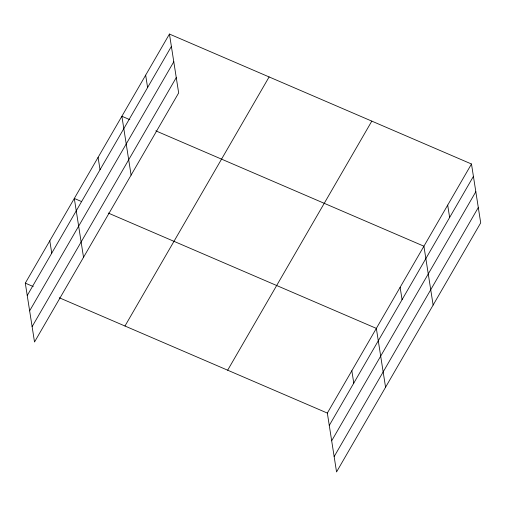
<?xml version="1.0" encoding="UTF-8"?>
<svg xmlns="http://www.w3.org/2000/svg" width="506" height="506" viewBox="0 0 506 506"><rect width="100%" height="100%" fill="white"/><g stroke="black" fill="none" stroke-linecap="round" stroke-linejoin="round"><path stroke-width="0.76" d="M169.447 34.06L178.662 92.921L34.516 341.993L25.3 283.139L169.447 34.06L471.484 164.007L480.7 222.861L336.553 471.94L327.338 413.079L471.484 164.007M27.235 295.51L171.382 46.438M29.639 310.848L173.786 61.776M32.112 326.655L176.259 77.582M124.969 326.016L269.116 76.944M227.662 370.196L371.809 121.124M329.273 425.457L473.42 176.379M331.677 440.796L475.823 191.723M334.15 456.602L478.296 207.523M129.821 119.675L121.876 116.254L131.098 175.114M155.823 130.858L423.914 246.201L433.13 305.061M81.536 201.559L74.312 198.447L83.528 257.307M108.259 213.058L376.344 328.394L385.566 387.254M25.3 283.139L33.244 286.554M59.246 297.743L327.338 413.079M447.696 205.101L449.638 217.479M400.132 287.294L402.068 299.672M351.841 370.74L353.776 383.112M145.665 75.16L147.6 87.532M98.094 157.353L100.03 169.731M49.803 240.793L51.745 253.171"/></g></svg>
